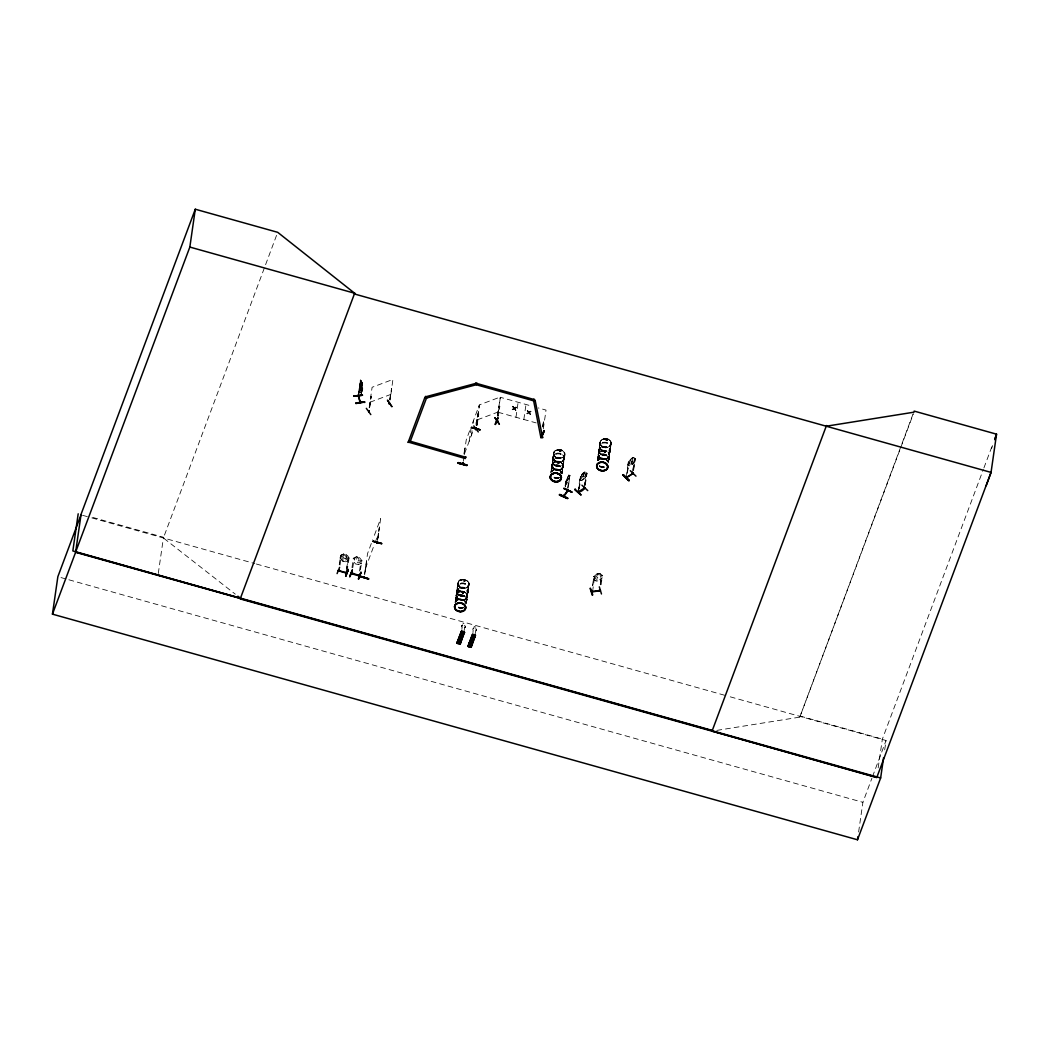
<?xml version="1.0" encoding="UTF-8"?>
<svg xmlns="http://www.w3.org/2000/svg" width="1049" height="1049" viewBox="0 0 1049 1049"><rect width="100%" height="100%" fill="white"/><g stroke="black" fill="none" stroke-linecap="round" stroke-linejoin="round"><path stroke-width="0.75" stroke-dasharray="5 3.75" d="M361.695 391.683L361.682 388.156L362.049 392.877M361.354 390.556L361.708 384.917M361.957 382.557L361.617 390.621L360.279 386.111L361.63 381.81M361.485 390.962L360.41 387.671L360.948 384.078L361.905 387.278L361.499 391.041M360.515 387.632L361.118 390.123L362.246 390.044L361.302 383.016L361.971 385.376L361.21 383.029L360.187 383.108L360.528 387.776M361.669 388.13L361.026 385.862L359.899 385.953L360.017 392.969M461.888 629.466L462.071 626.909A1.993 1.246 20.5 0 1 462.714 625.152L462.937 623.709M472.968 632.573L473.151 630.016A1.993 1.246 20.5 0 1 473.794 628.259L473.833 628.167A1.993 1.246 20.5 0 0 473.151 630.016L473.151 630.016M158.281 573.488L163.5 537.258L91.984 517.209M358.43 392.877C363.033 368.055 357.827 384.813 360.974 392.483C364.082 391.238 362.325 383.711 361.459 380.669M358.181 396.496L360.528 380.721M358.915 393.467L360.738 381.456M361.551 387.724L361.04 388.93L361.485 384.17M361.105 393.008L362.272 386.989M361.289 393.637L362.39 386.727L362.456 387.606M361.59 393.598L361.971 387.029M339.26 564.782L340.545 555.406L343.744 553.859L342.721 560.979L345.619 561.818L346.642 554.698L343.718 553.924L340.519 555.472L339.352 564.546M340.033 565.005L341.541 555.524M369.182 407.602L372.107 387.278L392.916 379.45L390.136 399.997M369.327 407.825L371.149 396.247L369.681 407.694M369.536 407.471L371.149 396.247M346.655 568.453C346.917 562.185 352.28 555.105 343.757 554.003L341.777 557.635L345.331 560.14L347.389 559.261L346.59 554.737M346.314 571.22L348.36 557.491M347.088 571.443L349.055 557.884L348.688 560.297M351.992 567.601L353.29 558.265L356.529 556.77C363.085 559.235 355.283 554.528 354.785 558.711L354.523 560.481L358.089 562.959L360.148 562.067L359.348 557.557M352.766 567.824L354.234 558.54L353.29 558.265M359.492 571.01L361.21 560.31M360.397 569.961L361.918 560.677L359.401 557.504M364.632 573.855L367.57 553.518L372.683 539.842M389.625 399.905L391.605 388.55L389.782 400.128M364.632 574.865L366.481 562.028L364.934 574.944M377.496 539.488L379.345 527.673L377.784 540.589M377.496 540.497L380.656 518.573L373.26 538.321M463.933 453.745L464.851 448.343L464.222 454.846M463.304 461.258L463.999 456.446M469.191 441.249L471.132 427.769M471.434 435.243L472.089 430.759M473.165 423.258L473.597 420.269M476.102 424.189L477.715 413.975L476.403 424.281M476.102 425.212L477.715 413.975M476.39 425.291L479.327 404.966L471.342 426.274M476.784 425.369L479.563 404.822L500.373 396.994L497.829 415.942M476.993 425.015L478.606 413.791M477.138 425.238L478.764 414.014M455.135 602.847L455.62 599.412M455.725 598.717L456.735 591.767M456.826 591.072L457.325 587.637M457.416 586.942L457.941 583.48M460.799 599.687L460.813 599.149A5.665 4.38 8.2 0 1 466.136 602.729L465.586 601.588M459.987 599.464L460.17 599.071M463.986 580.635L464.825 580.517L464.707 581.566M455.358 601.746A5.573 4.314 8.2 0 1 461.508 599.005A5.573 4.314 8.2 0 1 466.241 603.634L466.739 600.198M466.844 599.504L467.854 592.541M467.946 591.846L468.444 588.41M468.536 587.715L468.995 583.152L466.399 580.267M464.655 625.597L464.615 625.689A1.993 1.246 20.5 0 1 464.773 627.669L464.733 627.761A1.993 1.246 20.5 0 0 464.615 625.689L464.773 623.893M497.318 415.85L499.062 406.094L499.822 406.369L498.354 416.217M497.462 416.073L500.268 397.269L532.158 406.212M473.794 628.259L474.2 626.541L475.813 627.092M475.735 628.705L475.708 628.797A1.993 1.246 20.5 0 1 475.853 630.777L475.813 630.869A1.993 1.246 20.5 0 0 475.708 628.797L475.918 627.184M515.977 417.253L518.127 402.278M523.844 419.469L525.995 404.481M542.792 426.995C541.769 424.897 545.598 417.62 543.946 418.984M542.884 426.773L544.038 418.748M543.33 428.818L546.031 410.093L538.321 407.943M550.856 472.968L551.341 469.519M551.433 468.824L552.443 461.875M552.535 461.18L553.033 457.744M553.138 457.049L553.649 453.588M555.826 469.755L556.39 469.467A5.665 4.38 8.2 0 1 561.818 473.047M557.491 457.81L558.291 457.941M556.167 469.886L556.324 469.152L555.708 469.572M560.179 451.463L560.061 450.703M562.461 470.306L561.962 473.742A5.573 4.314 8.2 0 0 557.229 469.113A5.573 4.314 8.2 0 0 551.066 471.853M562.552 469.611L563.575 462.661M563.654 461.966L564.152 458.518M564.257 457.823C569.581 443.95 543.343 450.926 557.74 458.085M565.332 483.786L567.312 477.02L568.82 475.066L569.869 475.459L569.528 477.833L567.784 482.186L566.29 484.153L565.241 483.746L566.316 484.061M565.083 485.844L566.08 480.586M565.241 486.815L566.381 480.953L565.673 481.412M565.516 486.933L566.303 480.363L568.82 475.066M567.706 488.073L569.332 476.076M567.981 488.205L569.777 475.42L568.361 487.667M577.999 492.138L580.097 477.098L582.615 473.348L584.896 471.932L586.863 472.981M578.628 489.332L580.831 476.548M579.035 488.768L580.766 476.784L580.163 477.164M579.245 488.965L580.976 476.98M584.201 486.92L586.181 473.151M584.844 484.127L586.955 473.256L586.273 473.165M584.922 472.076L585.355 475.459L583.69 477.78L582.221 478.685L580.936 478.2L581.198 476.416L582.641 473.387L584.896 471.932L581.592 480.481L583.939 479.131L586.522 475.354L586.732 472.981M585.027 485.044L586.811 472.915M585.237 485.241L586.955 473.256M597.497 460.327L597.733 458.597M597.825 457.915L598.848 450.952M598.927 450.257L599.425 446.822M599.53 446.127L600.054 442.665M602.913 458.885L602.546 458.19M603.896 446.546L604.617 446.559M609.377 456.289L606.663 458.806L602.1 458.452M606.178 440.121L607.161 440.174M605.535 452.08L604.421 452.46M607.528 440.226L607.056 440.672M608.354 462.819L608.853 459.383M608.944 458.688L609.967 451.739M610.059 451.044L610.544 447.595M610.649 446.913L611.134 443.439M592.567 585.657L593.813 576.596L594.639 576.557L592.646 585.893M592.554 591.78L594.639 576.557M600.264 584.595L601.588 575.337M600.33 584.831L601.549 575.613M601.116 584.726L602.428 575.39L601.628 575.849M627.656 472.902C625.073 471.158 635.366 450.703 628.207 462.557L627.866 464.93L629.872 466.005C632.967 465.31 638.421 455.371 632.127 464.563L630.842 458.819L633.15 457.443L635.156 458.518L633.321 470.581M626.187 477.57L628.285 462.53C629.072 461.39 633.229 454.663 633.884 459.187L631.944 463.265L630.449 464.156L629.151 463.645M627.04 473.269L629.033 461.993M627.459 472.706L628.941 461.966M632.481 472.443L634.383 458.701M633.111 469.65L635.012 458.518M633.517 470.778L635.248 458.793M716.821 730.392L799.797 717.123L912.997 414.145M858.62 831.975L862.894 802.328L871.929 778.201M878.157 767.907L882.366 739.125L983.346 469.428M884.7 749.865L886.051 740.502L727.573 696.077M457.403 593.8L456.643 591.452L457.574 589.066M461.744 587.61L462.294 587.256M456.735 600.067L455.187 602.008A5.665 4.38 8.2 0 1 460.76 599.084L460.734 599.202A5.665 4.38 8.2 0 1 466.097 602.939M460.904 599.451L460.773 599.202A5.665 4.38 8.2 0 0 455.2 602.178M469.165 584.332C461.18 598.874 450.218 572.964 467.539 581.067M468.038 592.213L466.241 595.321M467.251 597.248L467.316 594.77M466.176 597.458L466.936 599.818L466.005 602.205M553.177 456.249L553.19 458.78M552.574 460.38L552.6 462.911M551.263 469.165L553.046 466.044M560.022 451.608L559.733 450.913M557.845 463.33C557.622 461.416 558.553 464.602 559.222 462.897M564.873 454.44L563.129 457.495L557.622 458.256L559.091 458.479M564.087 459.2A5.665 4.38 8.2 0 0 557.294 453.325A5.665 4.38 8.2 0 0 554.606 460.511A5.665 4.38 8.2 0 0 564.087 459.2L564.1 456.787M562.959 467.356L563.038 464.877M563.746 462.321L562.815 464.655M562.421 471.106L561.897 467.566M601.143 443.347L599.346 446.468L600.107 448.867M598.192 454.505L598.52 453.299M604.237 452.407L605.43 451.568M604.394 452.014L604.722 452.473M609.653 440.265C605.063 434.981 595.255 442.796 602.664 446.795C607.712 450.598 615.225 442.783 608.512 439.452M609.6 455.135C609.351 459.213 604.027 460.314 600.972 458.57M609.036 459.042L608.105 461.39M463.645 632.468L464.773 627.669M474.725 635.576L475.853 630.777M601.68 575.481L602.336 575.495M567.824 476.757L567.155 480.717L568.283 476.115M991.541 448.566L992.616 445.615M276.543 235.382L163.408 537.967L235.317 594.18M357.381 557.399L358.352 557.596L359.007 559.891L357.775 561.582L356.057 560.153L357.407 557.334M358.338 564.559L355.441 563.89L352.949 560.638M365.406 568.506L374.506 544.182M375.083 542.661L378.492 533.548M469.637 430.824L466.241 439.911L464.078 454.899L473.151 430.654M476.023 423.009L477.164 419.941M512.646 406.606L514.39 407.904L512.646 406.606L513.84 408.481L512.187 409.556L514.259 408.507L515.754 410.552L514.128 408.861M512.187 409.556L513.971 408.113L512.791 406.238M512.83 409.739L514.259 408.507M515.754 410.552L514.548 408.651L516.318 407.222L514.39 407.904M514.259 408.258L515.662 407.038M514.548 408.651L516.318 407.222M527.306 410.71L529.05 412.008L527.306 410.71L528.486 412.585L526.834 413.66L528.919 412.611L530.414 414.67L528.788 412.978M526.834 413.66L528.63 412.218L527.45 410.343M527.49 413.844L528.919 412.611M530.414 414.67L529.207 412.768L530.964 411.339L529.05 412.008M528.919 412.375L530.322 411.156M529.207 412.768L530.964 411.339M462.032 627L462.071 626.909A1.993 1.246 20.5 0 1 462.753 625.06M799.797 717.123L900.252 448.867M900.816 447.333L913.417 413.699M983.923 467.893L992.538 444.907M872.493 776.693L886.051 740.502M349.029 557.963L348.176 557.963M366.481 562.028L366.783 562.12M464.851 448.343L465.153 448.434M499.822 406.369L498.708 406.225M340.178 557.858L342.748 561.005L345.619 561.818M583.323 473.243L582.746 477.243L584.372 475.394L584.057 472.797L583.388 473.309M361.551 380.748L360.62 383.737L361.957 388.248C361.997 386.242 363.295 380.643 360.436 380.735M361.026 385.953L360.095 388.943L360.79 393.375M597.878 574.052L596.658 576.203L597.301 578.038L599.346 576.858L598.822 573.921L597.904 574.131M463.632 593.328L462.897 592.265M467.697 590.417L468.392 586.679M466.648 598.297L467.264 597.104M553.19 456.197L553.885 455.043M552.6 460.327L553.295 459.174L552.718 460.196M552.023 464.274L553.57 462.216M551.604 467.841L552.194 466.818M561.294 471.696L561.871 472.85A5.665 4.38 8.2 0 0 556.468 469.191A5.665 4.38 8.2 0 0 550.948 472.076L552.456 470.188M550.909 472.116L551.59 470.962M558.107 462.583L557.976 463.474M563.405 460.524L564.1 459.37M562.356 468.405L562.972 467.211M561.713 472.312L562.408 471.158M599.595 445.287L600.277 444.12M599.687 448.251L598.992 451.988M598.428 453.352L599.045 452.158M598.586 455.909L597.891 459.632M602.428 458.492L603.057 458.623M611.029 444.671L609.508 446.546M609.81 449.601L610.492 445.877M343.456 556.272L344.662 554.501L346.262 557.071M579.743 479.563L581.697 480.455L586.457 475.381M602.454 575.468L599.831 573.475L596.947 573.816L594.967 578.183L596.671 579.336L600.644 577.396L599.884 573.41M569.804 475.564L570.079 475.682M462.963 623.644L463.986 623.355M554.344 451.463L555.262 450.624M553.82 455.135L554.751 454.269M553.216 459.265L554.147 458.4M552.626 463.238L554.764 461.599M562.552 461.298L563.483 460.445M561.949 465.428L562.88 464.576M562.369 468.247L560.232 469.886L555.931 470.031M561.779 472.22L560.848 473.086A5.665 4.38 8.2 0 0 561.32 467.146A5.665 4.38 8.2 0 0 553.78 465.848A5.665 4.38 8.2 0 0 551.997 471.526L551.263 469.205L551.499 470.555M607.384 440.646L605.916 440.383M599.622 448.343L600.539 447.477M604.132 446.454L604.014 447.123M599.031 452.316L599.976 451.293M459.029 584.162L457.246 587.27L457.993 589.669M598.52 455.987L599.438 455.135M465.009 581.461L463.828 581.434M457.508 589.158L458.439 588.292M605.693 452.421L604.303 452.329M605.588 452.644L605.575 451.66L604.394 451.608M598.848 459.265L597.917 460.118A5.665 4.38 8.2 0 1 603.595 458.361A5.665 4.38 8.2 0 1 608.236 461.914L607.699 460.786M608.944 450.375L609.875 449.523M457.862 592.108L456.407 594.114M608.354 454.519L610.138 451.398L609.39 448.998M457.338 595.937L455.541 599.058L456.302 601.457A5.665 4.38 8.2 0 1 458.059 595.727A5.665 4.38 8.2 0 1 465.612 597.038A5.665 4.38 8.2 0 1 465.153 602.952L466.071 602.113M466.844 591.19L467.775 590.338M466.661 598.14L464.523 599.779M596.947 573.816C589.197 581.146 596.724 572.125 599.844 573.554M346.104 558.12L345.016 558.763L343.311 557.307M634.357 458.911L635.051 458.597M553.57 462.399L556.14 461.245A5.56 4.301 8.2 0 1 562.854 466.989A5.56 4.301 8.2 0 1 553.557 468.26A5.56 4.301 8.2 0 1 556.193 461.232A5.599 4.327 8.2 0 1 562.88 467.08A5.599 4.327 8.2 0 1 553.518 468.378A5.599 4.327 8.2 0 1 556.167 461.285M558.002 462.53L559.353 462.753M559.169 463.461L558.002 462.937L559.222 462.609M556.285 469.677L556.495 469.716A5.573 4.314 8.2 0 1 561.7 473.296M561.451 469.1L558.855 470.214M599.949 451.463C602.965 449.038 608.079 450.467 609.377 454.125L608.879 452.853M459.056 591.479L456.367 594.075L456.8 597.602M462.478 593.052L463.448 593.354M465.743 598.992L461.678 600.172L458.885 599.215L460.209 599.923M345.554 561.818L348.819 560.271M464.169 580.543L464.904 580.7M361.21 391.605L361.105 387.015M369.943 402.252L390.752 394.437M477.413 419.797L498.209 411.969M561.163 451.319L559.878 450.65L559.458 451.372M559.602 451.463L560.691 451.765M601.143 450.834L605.443 450.703L607.948 452.04M556.298 469.886L556.403 469.755A5.573 4.314 8.2 0 0 550.961 472.548M464.196 581.421L464.904 581.395M459.029 591.649L463.37 591.348L466.739 593.813M593.393 579.035L595.976 580.871C599.163 582.392 606.545 573.305 598.848 580.556L595.924 580.936L593.38 578.969M360.305 383.187L360.423 387.789M359.558 388.327L359.899 392.995M360.869 392.496L361.866 391.946M606.125 440.685L606.86 440.619M605.168 452.407L604.408 451.896M556.154 461.455A5.56 4.301 8.2 0 1 562.828 467.225A5.56 4.301 8.2 0 1 553.518 468.51A5.56 4.301 8.2 0 1 556.154 461.455A5.599 4.327 8.2 0 1 562.867 467.225A5.599 4.327 8.2 0 1 553.492 468.523A5.599 4.327 8.2 0 1 556.154 461.429L559.078 461.455L562.461 463.92M558.881 470.07L554.593 469.323M464.602 581.382L464.012 581.487M458.859 599.385L457.718 598.428A5.599 4.327 8.2 0 1 460.432 591.361L463.343 591.505M461.704 600.002L463.16 599.962M566.054 482.147L568.781 478.265L568.781 475.158M560.31 450.585L561.045 450.978M557.596 461.363L559.051 461.626M462.412 593.118L462.465 592.318L462.884 593.498M462.648 593.564L463.501 592.672M498.118 412.257L536.17 422.917M353.382 558.396L354.156 558.606M799.954 716.021L882.366 739.125M82.556 515.295L90.332 517.485M91.879 517.918L254.802 563.575M256.389 564.021L726 695.644M60.999 577.579L67.293 579.35M68.88 579.782L862.894 802.328M602.441 458.951L599.831 457.613L598.389 455.515M560.743 449.864L562.094 450.401M559.051 461.639L560.402 462.176M463.356 591.361L465.848 592.855M635.078 458.583L633.111 457.521M552.128 464.222L551.971 466.608L551.826 465.284M599.91 457.587A5.56 4.301 8.2 0 0 609.233 456.302A5.56 4.301 8.2 0 0 602.559 450.532A5.56 4.301 8.2 0 0 599.91 457.587L600.959 458.57M555.17 456.918A5.599 4.327 8.2 0 0 564.532 455.62A5.599 4.327 8.2 0 0 557.819 449.824A5.56 4.301 8.2 0 0 555.209 456.761A5.56 4.301 8.2 0 0 564.532 455.476A5.56 4.301 8.2 0 0 557.858 449.706A5.599 4.327 8.2 0 0 555.183 456.774A5.599 4.327 8.2 0 0 564.559 455.489A5.599 4.327 8.2 0 0 557.845 449.68A5.599 4.327 8.2 0 0 555.17 456.918L556.272 457.692M560.441 461.993L562.474 463.75L563.182 466.202M555.865 469.664L556.468 469.375A5.665 4.38 8.2 0 0 550.909 472.286M554.58 469.467L552.548 467.566M554.567 469.493L551.997 466.438M581.631 480.39L579.822 479.498M632.311 458.282L632.626 460.891L630.987 462.714L630.541 461.193L631.616 458.793M629.859 465.861L628.01 464.93M607.987 451.857L608.853 452.998M599.805 457.784L598.218 454.361M465.887 592.672L467.461 596.094M457.692 598.599L456.118 595.176M340.204 557.78L342.695 561.058M529.339 412.401L530.545 414.303M514.679 408.284L515.885 410.198M609.98 444.868L610.557 446.009M608.289 456.643L608.853 457.797M598.94 451.844L599.504 452.998M597.838 459.501L598.402 460.642A5.665 4.38 8.2 0 1 603.424 454.361A5.665 4.38 8.2 0 1 608.171 461.298M563.588 455.791L564.165 456.931M562.998 459.921L563.746 462.281M552.548 462.766L553.111 463.92M468.431 582.064L468.969 583.165M467.88 585.683L468.444 586.824M467.277 589.813L467.959 591.951M360.463 380.853L360.161 380.892M360.922 385.875L361.695 388.222M609.43 453.955L609.574 455.279M608.8 457.652L609.036 459.003M563.51 460.931L563.667 462.071M562.408 468.575L562.566 469.716M561.805 472.706L561.976 473.846M467.867 590.993L468.038 592.174M466.687 598.468L466.923 599.818M466.097 602.598L466.267 603.739M456.656 591.452L456.892 592.803M455.62 599.307L455.791 600.448M558.999 477.99A5.573 4.314 8.2 0 1 553.452 477.597M559.078 477.806A5.665 4.38 8.2 0 1 553.439 477.413M559.104 477.295A5.573 4.314 8.2 0 1 553.544 476.902M552.049 471.735A5.573 4.314 8.2 0 1 553.793 466.149A5.573 4.314 8.2 0 1 561.215 467.434A5.573 4.314 8.2 0 1 560.756 473.243M559.104 477.597A5.665 4.38 8.2 0 1 553.466 477.203M552.036 471.316A5.665 4.38 8.2 0 1 553.806 465.625A5.665 4.38 8.2 0 1 561.346 466.936A5.665 4.38 8.2 0 1 560.887 472.85M552.141 471.04A5.573 4.314 8.2 0 1 553.885 465.454A5.573 4.314 8.2 0 1 561.32 466.739A5.573 4.314 8.2 0 1 560.861 472.561M457.81 598.402A5.56 4.301 8.2 0 0 467.12 597.117A5.56 4.301 8.2 0 0 460.445 591.348A5.56 4.301 8.2 0 0 457.81 598.402A5.599 4.327 8.2 0 0 467.146 597.156A5.599 4.327 8.2 0 0 460.432 591.361M463.37 607.699A5.665 4.38 8.2 0 1 457.718 607.305M463.291 607.882A5.573 4.314 8.2 0 1 457.731 607.489M455.83 601.431A5.573 4.314 8.2 0 1 461.416 599.7A5.573 4.314 8.2 0 1 465.979 603.188M463.396 607.187A5.573 4.314 8.2 0 1 457.836 606.794M456.328 601.628A5.573 4.314 8.2 0 1 458.085 596.029A5.573 4.314 8.2 0 1 465.507 597.314A5.573 4.314 8.2 0 1 465.048 603.136M463.396 607.489A5.665 4.38 8.2 0 1 457.757 607.096M456.315 601.208A5.665 4.38 8.2 0 1 458.098 595.517A5.665 4.38 8.2 0 1 465.638 596.829A5.665 4.38 8.2 0 1 465.179 602.742M456.433 600.933A5.573 4.314 8.2 0 1 458.177 595.347A5.573 4.314 8.2 0 1 465.599 596.632A5.573 4.314 8.2 0 1 465.153 602.441M604.106 467.238A5.665 4.38 8.2 0 1 599.831 466.49M597.891 460.341A5.665 4.38 8.2 0 1 607.673 461.036M604.054 467.408A5.573 4.314 8.2 0 1 598.704 465.913M597.943 460.629A5.573 4.314 8.2 0 1 607.555 461.298M604.145 466.713A5.573 4.314 8.2 0 1 598.809 465.218M598.035 459.934A5.573 4.314 8.2 0 1 603.621 458.19A5.573 4.314 8.2 0 1 608.184 461.691M597.904 459.737A5.573 4.314 8.2 0 1 604.119 454.755A5.573 4.314 8.2 0 1 608.066 461.494M604.132 467.028A5.665 4.38 8.2 0 1 598.704 465.507M598.428 460.393A5.665 4.38 8.2 0 1 600.198 454.715A5.665 4.38 8.2 0 1 607.751 456.013A5.665 4.38 8.2 0 1 607.279 461.927M598.546 460.131A5.573 4.314 8.2 0 1 600.29 454.532A5.573 4.314 8.2 0 1 607.712 455.817A5.573 4.314 8.2 0 1 607.253 461.639M358.365 564.637L361.577 563.064L358.312 564.624M361 560.533L361.826 560.677L361 560.533M340.65 555.564L341.331 556.009L340.65 555.564M553.715 459.777L553.177 458.675L553.702 459.777M554.003 465.048A5.573 4.314 8.2 0 0 563.339 463.763A5.573 4.314 8.2 0 0 556.652 457.98A5.573 4.314 8.2 0 0 554.003 465.048M553.977 464.851A5.665 4.38 8.2 0 0 563.457 463.54A5.665 4.38 8.2 0 0 556.665 457.679A5.665 4.38 8.2 0 0 553.977 464.851M555.17 457.102A5.56 4.301 8.2 0 0 564.467 455.817A5.56 4.301 8.2 0 0 557.806 450.06A5.56 4.301 8.2 0 0 555.17 457.102M554.58 460.721A5.665 4.38 8.2 0 0 564.06 459.41A5.665 4.38 8.2 0 0 557.268 453.535A5.665 4.38 8.2 0 0 554.58 460.721M554.108 464.353A5.573 4.314 8.2 0 0 563.444 463.068A5.573 4.314 8.2 0 0 556.757 457.285A5.573 4.314 8.2 0 0 554.108 464.353M554.606 460.917A5.573 4.314 8.2 0 0 563.942 459.632A5.573 4.314 8.2 0 0 557.255 453.85A5.573 4.314 8.2 0 0 554.606 460.917M554.016 464.641A5.665 4.38 8.2 0 0 563.497 463.33A5.665 4.38 8.2 0 0 556.704 457.456A5.665 4.38 8.2 0 0 554.016 464.641M554.711 460.223A5.573 4.314 8.2 0 0 564.034 458.938A5.573 4.314 8.2 0 0 557.347 453.155A5.573 4.314 8.2 0 0 554.711 460.223M553.479 468.877A5.56 4.301 8.2 0 0 562.762 467.592A5.56 4.301 8.2 0 0 556.114 461.848A5.56 4.301 8.2 0 0 553.479 468.877M553.466 468.693A5.599 4.327 8.2 0 0 562.841 467.408A5.599 4.327 8.2 0 0 556.127 461.599A5.599 4.327 8.2 0 0 553.466 468.693M458.295 594.94A5.573 4.314 8.2 0 0 467.631 593.655A5.573 4.314 8.2 0 0 460.944 587.873A5.573 4.314 8.2 0 0 458.295 594.94M458.269 594.744A5.665 4.38 8.2 0 0 467.749 593.432A5.665 4.38 8.2 0 0 460.957 587.571A5.665 4.38 8.2 0 0 458.269 594.744M459.501 586.64A5.56 4.301 8.2 0 0 468.811 585.355A5.599 4.327 8.2 0 0 462.137 579.572A5.599 4.327 8.2 0 0 459.475 586.666A5.599 4.327 8.2 0 0 468.851 585.381A5.56 4.301 8.2 0 0 462.137 579.599A5.56 4.301 8.2 0 0 459.501 586.64M457.849 598.153A5.56 4.301 8.2 0 0 467.146 596.868A5.56 4.301 8.2 0 0 460.485 591.125A5.56 4.301 8.2 0 0 457.849 598.153M459.462 586.994A5.56 4.301 8.2 0 0 468.759 585.709A5.56 4.301 8.2 0 0 462.098 579.953A5.56 4.301 8.2 0 0 459.462 586.994M459.462 586.797A5.599 4.327 8.2 0 0 468.824 585.512A5.599 4.327 8.2 0 0 462.111 579.704A5.599 4.327 8.2 0 0 459.462 586.797M458.859 590.613A5.665 4.38 8.2 0 0 468.352 589.302A5.665 4.38 8.2 0 0 461.547 583.428A5.665 4.38 8.2 0 0 458.859 590.613M458.4 594.245A5.573 4.314 8.2 0 0 467.736 592.96A5.573 4.314 8.2 0 0 461.049 587.178A5.573 4.314 8.2 0 0 458.4 594.245M458.898 590.81A5.573 4.314 8.2 0 0 468.221 589.525A5.573 4.314 8.2 0 0 461.534 583.742A5.573 4.314 8.2 0 0 458.898 590.81M458.295 594.534A5.665 4.38 8.2 0 0 467.788 593.223A5.665 4.38 8.2 0 0 460.983 587.348A5.665 4.38 8.2 0 0 458.295 594.534M458.898 590.403A5.665 4.38 8.2 0 0 468.378 589.092A5.665 4.38 8.2 0 0 461.586 583.218A5.665 4.38 8.2 0 0 458.898 590.403M458.99 590.115A5.573 4.314 8.2 0 0 468.326 588.83A5.573 4.314 8.2 0 0 461.639 583.047A5.573 4.314 8.2 0 0 458.99 590.115M457.757 598.769A5.56 4.301 8.2 0 0 467.054 597.484A5.56 4.301 8.2 0 0 460.393 591.728A5.56 4.301 8.2 0 0 457.757 598.769M457.757 598.586A5.599 4.327 8.2 0 0 467.133 597.287A5.599 4.327 8.2 0 0 460.419 591.492A5.599 4.327 8.2 0 0 457.757 598.586M600.408 454.125A5.573 4.314 8.2 0 0 609.744 452.84A5.573 4.314 8.2 0 0 603.057 447.058A5.573 4.314 8.2 0 0 600.408 454.125M600.382 453.929A5.665 4.38 8.2 0 0 609.862 452.63A5.665 4.38 8.2 0 0 603.07 446.756A5.665 4.38 8.2 0 0 600.382 453.929M601.615 445.838A5.56 4.301 8.2 0 0 610.924 444.553A5.599 4.327 8.2 0 0 604.237 438.77A5.599 4.327 8.2 0 0 601.588 445.864A5.599 4.327 8.2 0 0 610.951 444.566A5.56 4.301 8.2 0 0 604.25 438.784A5.56 4.301 8.2 0 0 601.615 445.838M599.962 457.351A5.56 4.301 8.2 0 0 609.246 456.066A5.56 4.301 8.2 0 0 602.598 450.309A5.56 4.301 8.2 0 0 599.962 457.351M601.562 446.179A5.56 4.301 8.2 0 0 610.859 444.894A5.56 4.301 8.2 0 0 604.198 439.138A5.56 4.301 8.2 0 0 601.562 446.179M599.91 457.456A5.599 4.327 8.2 0 0 609.285 456.171A5.599 4.327 8.2 0 0 602.572 450.362A5.599 4.327 8.2 0 0 599.91 457.456M601.562 445.982A5.599 4.327 8.2 0 0 610.938 444.697A5.599 4.327 8.2 0 0 604.224 438.888A5.599 4.327 8.2 0 0 601.562 445.982M600.998 449.588A5.665 4.38 8.2 0 0 610.492 448.277A5.665 4.38 8.2 0 0 603.686 442.403A5.665 4.38 8.2 0 0 600.998 449.588M600.5 453.43A5.573 4.314 8.2 0 0 609.836 452.145A5.573 4.314 8.2 0 0 603.149 446.376A5.573 4.314 8.2 0 0 600.5 453.43M600.998 449.995A5.573 4.314 8.2 0 0 610.334 448.71A5.573 4.314 8.2 0 0 603.647 442.927A5.573 4.314 8.2 0 0 600.998 449.995M600.408 453.719A5.665 4.38 8.2 0 0 609.889 452.407A5.665 4.38 8.2 0 0 603.096 446.546A5.665 4.38 8.2 0 0 600.408 453.719M601.103 449.3A5.573 4.314 8.2 0 0 610.439 448.015A5.573 4.314 8.2 0 0 603.752 442.232A5.573 4.314 8.2 0 0 601.103 449.3M599.871 457.954A5.56 4.301 8.2 0 0 609.167 456.682A5.56 4.301 8.2 0 0 602.506 450.926A5.56 4.301 8.2 0 0 599.871 457.954M599.871 457.77A5.599 4.327 8.2 0 0 609.233 456.485A5.599 4.327 8.2 0 0 602.519 450.677A5.599 4.327 8.2 0 0 599.871 457.77"/><path stroke-width="1.5" d="M563.89 495.272L563.523 496.4L563.601 495.692M564.296 495.377L563.798 496.518L564.323 495.469M564.021 495.246L563.798 496.518L567.994 490.644M364.082 577.527L364.252 577.068M376.958 543.238L377.509 542.766M463.015 463.488L462.911 463.396M883.573 757.666L880.649 777.952L857.492 839.777L52.45 614.15L57.852 576.701L80.996 514.862M78.19 513.8L72.84 550.935L240.457 598.192L237.887 596.186M52.45 614.15L75.607 552.312L81.101 514.167L195.284 209.223L277.697 232.314L354.654 293.248L354.496 294.008M712.31 730.445L75.646 551.997L189.843 247.066L195.284 209.223M353.815 395.998L362.469 395.237L353.762 396.194M355.939 403.563L364.567 401.859L355.886 402.96M358.05 395.25L358.548 396.378M358.142 396.483L358.352 395.224L360.305 402.58M358.509 396.535L358.627 395.827M359.899 401.452L360.017 402.698L360.2 401.413M360.017 402.016L358.417 395.893M360.45 401.951L360.371 402.606M362.469 395.237L353.67 395.945M337.083 573.593L339.614 567.365M338.473 569.974L338.473 570.826L338.683 569.961M339.404 570.394L339.063 571.036L339.273 570.132M364.554 401.819L364.632 402.514M368.71 410.736L368.776 411.628L369.222 410.906M368.855 411.601L368.986 410.631L368.868 411.628M346.288 572.125L346.078 573.042L346.065 572.308M338.316 570.748L346.76 573.226L346.891 572.295M347.035 572.413L346.052 572.662M348.216 569.502L345.75 576.058M349.855 576.74L352.307 570.184L349.855 576.412M351.048 573.567L351.205 572.793M359.623 575.731L351.415 572.78M351.795 573.855L352.044 573.554M358.928 574.957L358.824 575.822L359.033 574.918M359.702 575.18L359.414 575.993L359.637 575.088M359.977 576.176C386.386 584.647 342.158 570.813 368.54 578.642M358.535 578.851L360.935 572.269M389.559 402.973L389.271 403.944L389.166 403.039M389.271 403.904L389.441 402.934M391.762 406.488L387.448 400.141L391.92 406.697M373.077 541.402L381.784 543.487L373.116 541.087M376.932 543.303L377.142 542.149M377.286 543.002L377.588 542.123L377.548 542.831M377.116 542.7L377.286 542.031M381.639 543.854L373.103 541.284M465.848 456.8L465.297 458.544L408.166 442.049M408.651 440.764L465.782 457.272M410.316 441.236L426.681 397.545M408.1 442.508L425.015 397.073M535.252 400.18L533.469 400.77L476.272 384.734L426.287 398.096L425.684 396.338M458.164 463.16C485.005 469.834 440.226 458.321 466.739 465.599M462.478 463.278L462.439 463.986L462.779 462.779M462.884 463.96L463.068 462.858M476.823 382.99L476.272 384.734L475.669 382.977M471.447 427.717L480.154 429.802L471.578 427.336M475.341 428.91L475.748 429.592M475.669 429.631L475.656 428.346M476.679 428.451L476.233 429.159L476.443 428.176M478.292 431.926L473.755 425.933M457.548 641.962L460.419 642.631M457.849 641.162L460.721 641.831M458.688 638.893L461.573 639.562M456.853 643.247L461.534 631.328L462.281 631.695L456.892 643.273L461.285 631.406L464.589 632.35L459.973 643.837M494.931 417.699L499.39 424.268L495.076 417.922M495.508 424.491L498.052 417.633L495.023 424.347M496.623 420.583L496.688 421.475L497.803 420.99M496.898 420.479L496.544 421.121M497.016 420.518L496.754 421.449L497.685 420.715M468.195 646.354L471.237 647.285L475.459 635.235L472.365 634.514L467.972 646.381L472.614 634.435L473.335 634.802L468.864 646.63L467.933 646.354M468.628 645.069L471.512 645.738M468.929 644.27L471.801 644.938M469.768 642.001L472.653 642.67M542.726 437.276L540.943 437.866L533.535 400.298M533.469 400.77L534.02 399.026M541.848 433.316L542.648 434.207M544.392 430.903L541.441 437.367L544.077 430.824M541.848 434.05L542.071 433.145M542.53 433.683L542.661 433.316M542.818 433.434L541.913 433.722M559.484 494.931C584.411 505.552 542.91 487.497 567.378 498.603M567.312 490.421L567.561 491.26L568.047 490.053M567.509 491.26L567.732 489.988L567.234 490.971M575.154 489.175L574.734 489.713L580.923 495.023M578.091 491.496L577.933 492.178L584.949 487.654M578.274 491.784L578.891 491.404M578.55 491.194C577.947 493.83 585.906 488.991 584.083 487.772M584.319 488.637L584.542 487.483M584.804 488.27L584.752 487.457M587.742 490.591L581.946 485.202M591.78 591.098L591.885 591.951L591.846 591.02M591.61 591.662L592.449 590.941M592.698 591.374L592.567 590.993M592.777 594.901L590.456 588.319M599.32 586.85L601.47 593.97M599.661 590.338L599.477 590.036M599.543 589.958L599.569 590.849M600.146 589.879L599.32 590.561M600.343 589.918L600.185 590.797L600.421 590.154M622.975 475.105C641.463 491.994 610.833 463.54 628.718 480.73M626.279 476.928L626.122 477.61L632.953 473.532M626.463 477.216L626.673 477.19M626.751 476.639L626.515 477.78L633.242 473.191M626.882 476.652L627.079 476.849M630.292 470.699L635.969 476.154M633.163 473.728L632.481 474.2L632.363 473.296M632.599 474.161L632.835 473.02M633.085 473.807L633.032 472.994M857.492 839.777L857.951 836.656M826.232 426.222L913.994 412.178L914.151 411.09L996.55 434.181L991.043 472.404L986.191 485.7M368.487 578.943L359.912 576.544M458.295 462.806L466.871 465.218M458.334 462.557L466.897 464.982M559.733 494.367L567.64 498.013M559.681 494.603L567.575 498.314M354.654 293.248L354.392 293.969L991.043 472.404L876.846 777.348L240.195 598.913L354.654 293.248L189.843 247.066M994.78 439.701L996.393 435.269M349.815 576.635L352.359 569.869M360.987 572.295L358.443 579.14L360.974 572.557M462.53 631.485L457.259 643.378L461.77 631.262L464.183 631.944L460.157 644.178L464.143 632.219M461.298 631.419L462.084 631.485L457.403 643.404M463.592 632.075L464.576 632.35L463.579 632.062L459.593 644.034M463.828 631.983L459.147 643.902M473.165 634.593L468.497 646.525L473.374 634.789L472.627 634.514M470.831 647.194L475.066 635.301M470.306 647.036L475.263 635.353M475.118 635.301L470.608 647.128L475.472 635.248M470.227 647.01L475.263 635.051L472.85 634.37L468.929 646.643M826.494 425.501L712.035 731.153L876.754 777.597M994.832 438.784L996.55 434.181M563.523 496.229L567.693 490.473M339.168 570.997L338.604 570.499M348.268 569.515L345.659 576.347L348.294 569.804M364.462 577.632L364.318 577.016M463.015 463.343L462.766 463.999M480.154 429.788L471.499 427.402M541.441 437.367L544.051 430.549M476.272 429.133L476.194 428.307L476.587 429.041M370.808 414.591L366.324 408.349M575.101 489.227L580.962 494.787M623.342 474.62L629.085 480.258M623.303 474.869L629.046 480.494M600.238 590.744L591.872 591.911M359.492 575.967L351.205 573.659M338.486 570.538L346.852 572.911M592.265 595.255L590.128 588.358M459.711 644.06L457.298 643.378M591.767 591.57L600.172 590.482M425.619 396.81L475.603 383.449M355.847 403.236L364.554 402.187M476.744 383.462L533.954 399.485M424.937 397.545L426.615 398.017M461.075 632.534L463.933 633.334M472.155 635.642L475.013 636.441M75.607 552.312L880.649 777.952M563.929 488.572L571.836 492.269M535.187 400.652L542.661 437.748M458.308 639.824L461.154 640.755L458.308 639.824M459.16 637.556L462.006 638.487L459.16 637.556M469.401 642.932L472.234 643.863L469.401 642.932M470.24 640.664L473.086 641.595L470.24 640.664M563.956 488.362L572.007 492.06L563.929 488.375M459.724 638.382L460.996 638.736L459.724 638.382M470.817 641.49L472.089 641.844L470.817 641.49M551.826 480.285A5.56 4.301 8.2 0 0 561.136 479A5.599 4.327 8.2 0 0 554.475 473.06A5.599 4.327 8.2 0 0 551.813 480.154A5.599 4.327 8.2 0 0 561.189 478.868A5.599 4.327 8.2 0 0 554.449 473.204A5.599 4.327 8.2 0 0 551.8 480.298A5.599 4.327 8.2 0 0 561.163 479.013A5.56 4.301 8.2 0 0 554.462 473.23A5.56 4.301 8.2 0 0 551.826 480.285M551.866 480.049A5.56 4.301 8.2 0 0 561.163 478.764A5.56 4.301 8.2 0 0 554.501 473.007A5.56 4.301 8.2 0 0 551.866 480.049M456.105 610.177A5.56 4.301 8.2 0 0 465.428 608.892A5.56 4.301 8.2 0 0 458.754 603.123A5.56 4.301 8.2 0 0 456.105 610.177M456.158 609.941A5.56 4.301 8.2 0 0 465.441 608.656A5.56 4.301 8.2 0 0 458.793 602.9A5.56 4.301 8.2 0 0 456.158 609.941M456.105 610.059A5.599 4.327 8.2 0 0 465.481 608.761A5.599 4.327 8.2 0 0 458.767 602.965A5.599 4.327 8.2 0 0 456.105 610.059M598.218 469.362A5.56 4.301 8.2 0 0 607.528 468.077A5.56 4.301 8.2 0 0 600.854 462.321A5.56 4.301 8.2 0 0 598.218 469.362M598.258 469.126A5.56 4.301 8.2 0 0 607.555 467.841A5.56 4.301 8.2 0 0 600.893 462.084A5.56 4.301 8.2 0 0 598.258 469.126M598.218 469.244A5.599 4.327 8.2 0 0 607.581 467.946A5.599 4.327 8.2 0 0 600.867 462.15A5.599 4.327 8.2 0 0 598.218 469.244"/></g></svg>
